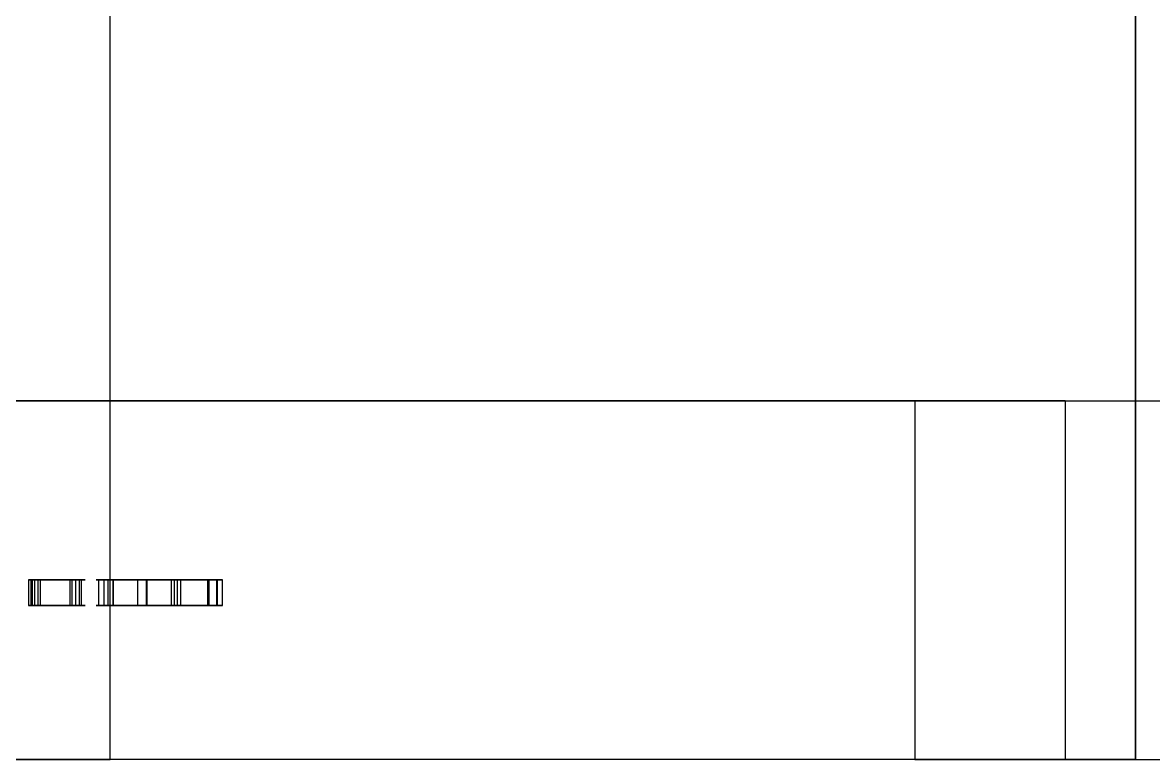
# Model space of a CAD drawing. Header units: millimetres. Extents: x 8.2 to 62.6, y 389.2 to 443.4.
# Drawn here: x 34.893 to 37.133, y 434.364 to 435.824 of the extents above; entities that cross this region are included whole.
import ezdxf

# ---------------------------------------------------------------- set-up
doc = ezdxf.new("R2010")
doc.units = ezdxf.units.MM
doc.layers.add('Feature', color=7, linetype='CONTINUOUS')

msp = doc.modelspace()

# ---------------------------------------------------------------- linework, layer by layer
at = {"layer": 'Feature'}
for p, q in [((35.0658, 434.364, -62.0183), (35.0658, 436.533, -62.0183)), ((35.0658, 434.364, -62.6533), (35.0658, 436.533, -62.0183)), ((35.0658, 434.364, -62.0183), (35.0658, 436.533, -62.0183)), ((35.0658, 434.364, -62.6533), (35.0658, 436.533, -62.0183)), ((37.0978, 436.533, -62.0183), (37.0978, 434.364, -62.0183)), ((37.0978, 434.364, -62.6533), (37.0978, 436.533, -62.0183)), ((37.0978, 436.533, -62.0183), (37.0978, 434.364, -62.0183)), ((37.0978, 434.364, -62.6533), (37.0978, 436.533, -62.0183)), ((31.9162, 435.075, -62.7295), (37.7074, 435.075, -62.7295)), ((31.9162, 435.075, -62.7295), (37.7074, 435.075, -62.7295)), ((36.9581, 435.075, -65.2949), (32.6655, 435.075, -65.2949)), ((36.9581, 435.075, -65.2949), (32.6655, 435.075, -65.2949)), ((36.9581, 435.075, -69.2319), (36.6603, 435.075, -68.2159)), ((36.6603, 435.075, -68.2159), (36.9581, 435.075, -68.0361)), ((36.6603, 435.075, -68.2159), (36.6603, 434.364, -68.2159)), ((36.9581, 435.075, -69.2319), (36.6603, 435.075, -68.2159)), ((36.6603, 435.075, -68.2159), (36.9581, 435.075, -68.0361)), ((36.6603, 435.075, -68.2159), (36.6603, 434.364, -68.2159)), ((36.9581, 435.075, -69.2319), (36.9581, 434.364, -69.2319)), ((36.9581, 435.075, -69.2319), (38.4186, 435.075, -69.2319)), ((36.9581, 435.075, -69.2319), (38.4186, 435.075, -69.2319)), ((36.9581, 435.075, -68.0361), (36.9581, 435.075, -65.2949)), ((36.9581, 435.075, -65.2949), (36.9581, 434.364, -65.2949)), ((36.9581, 435.075, -69.2319), (36.9581, 434.364, -69.2319)), ((36.9581, 435.075, -68.0361), (36.9581, 434.364, -68.0361)), ((36.9581, 435.075, -65.2949), (36.9581, 434.364, -65.2949)), ((36.9581, 435.075, -68.0361), (36.9581, 435.075, -65.2949)), ((36.9581, 435.075, -68.0361), (36.9581, 434.364, -68.0361)), ((34.9051, 434.669, -64.9213), (34.9051, 434.72, -64.9213)), ((34.9051, 434.72, -64.9213), (34.9235, 434.72, -64.9213)), ((34.9051, 434.669, -64.9213), (34.9051, 434.72, -64.9213)), ((34.9051, 434.72, -64.9213), (34.9235, 434.72, -64.9213)), ((34.9094, 434.669, -64.3399), (34.9094, 434.72, -64.3399)), ((34.9094, 434.72, -64.3399), (34.9978, 434.72, -64.3399)), ((34.9094, 434.669, -64.3399), (34.9094, 434.72, -64.3399)), ((34.9094, 434.72, -64.3399), (34.9978, 434.72, -64.3399)), ((34.9123, 434.669, -64.2534), (34.9123, 434.72, -64.2534)), ((34.9123, 434.669, -64.2718), (34.9123, 434.72, -64.2718)), ((34.9123, 434.72, -64.2718), (34.9123, 434.72, -64.2534)), ((34.9123, 434.669, -64.2534), (34.9123, 434.72, -64.2534)), ((34.9123, 434.669, -64.2718), (34.9123, 434.72, -64.2718)), ((34.9123, 434.72, -64.2718), (34.9123, 434.72, -64.2534)), ((34.9168, 434.72, -64.6055), (34.9168, 434.72, -64.5871)), ((34.9168, 434.669, -64.5871), (34.9168, 434.72, -64.5871)), ((34.9168, 434.669, -64.6055), (34.9168, 434.72, -64.6055)), ((34.9168, 434.669, -64.5871), (34.9168, 434.72, -64.5871)), ((34.9168, 434.669, -64.7722), (34.9168, 434.72, -64.7722)), ((34.9168, 434.72, -64.7722), (34.9168, 434.72, -64.7552)), ((34.9168, 434.669, -64.7552), (34.9168, 434.72, -64.7552)), ((34.9168, 434.669, -64.7722), (34.9168, 434.72, -64.7722)), ((34.9168, 434.669, -64.7552), (34.9168, 434.72, -64.7552)), ((34.9168, 434.669, -64.6055), (34.9168, 434.72, -64.6055)), ((34.9168, 434.72, -64.6055), (34.9168, 434.72, -64.5871)), ((34.9168, 434.72, -64.7722), (34.9168, 434.72, -64.7552)), ((34.9235, 434.669, -64.9213), (34.9235, 434.72, -64.9213)), ((34.9235, 434.669, -64.9213), (34.9235, 434.72, -64.9213)), ((34.9978, 434.72, -64.3575), (34.9278, 434.72, -64.3575)), ((34.9278, 434.669, -64.3575), (34.9278, 434.72, -64.3575)), ((34.9278, 434.72, -64.3575), (34.9278, 434.72, -64.3843)), ((34.9278, 434.669, -64.3843), (34.9278, 434.72, -64.3843)), ((34.9278, 434.669, -64.3575), (34.9278, 434.72, -64.3575)), ((34.9278, 434.669, -64.3843), (34.9278, 434.72, -64.3843)), ((34.9978, 434.72, -64.3575), (34.9278, 434.72, -64.3575)), ((34.9278, 434.72, -64.3575), (34.9278, 434.72, -64.3843)), ((34.9869, 434.669, -65.1058), (34.9869, 434.72, -65.1058)), ((34.9869, 434.669, -65.0888), (34.9869, 434.72, -65.0888)), ((34.9869, 434.72, -65.0888), (34.9869, 434.72, -64.9213)), ((34.9869, 434.669, -64.9213), (34.9869, 434.72, -64.9213)), ((34.9869, 434.669, -65.0888), (34.9869, 434.72, -65.0888)), ((34.9869, 434.72, -64.9213), (35.0051, 434.72, -64.9213)), ((34.9869, 434.669, -64.9213), (34.9869, 434.72, -64.9213)), ((35.0051, 434.72, -65.1743), (34.9869, 434.72, -65.1745)), ((34.9869, 434.669, -65.1745), (34.9869, 434.72, -65.1745)), ((34.9869, 434.72, -65.1745), (34.9869, 434.72, -65.1058)), ((34.9869, 434.669, -65.1058), (34.9869, 434.72, -65.1058)), ((34.9869, 434.669, -65.1745), (34.9869, 434.72, -65.1745)), ((34.9869, 434.72, -65.1745), (34.9869, 434.72, -65.1058)), ((35.0051, 434.72, -65.1743), (34.9869, 434.72, -65.1745)), ((34.9869, 434.72, -64.9213), (35.0051, 434.72, -64.9213)), ((34.9869, 434.72, -65.0888), (34.9869, 434.72, -64.9213)), ((34.991, 434.669, -64.6211), (34.991, 434.72, -64.6211)), ((34.991, 434.669, -64.6211), (34.991, 434.72, -64.6211)), ((34.9978, 434.669, -64.3399), (34.9978, 434.72, -64.3399)), ((34.9978, 434.669, -64.3399), (34.9978, 434.72, -64.3399)), ((34.9978, 434.669, -64.3575), (34.9978, 434.72, -64.3575)), ((34.9978, 434.669, -64.3575), (34.9978, 434.72, -64.3575)), ((35.0051, 434.669, -64.9213), (35.0051, 434.72, -64.9213)), ((35.0051, 434.72, -64.9213), (35.0051, 434.72, -65.1743)), ((35.0051, 434.669, -65.1743), (35.0051, 434.72, -65.1743)), ((35.0051, 434.669, -64.9213), (35.0051, 434.72, -64.9213)), ((35.0051, 434.669, -65.1743), (35.0051, 434.72, -65.1743)), ((35.0051, 434.72, -64.9213), (35.0051, 434.72, -65.1743)), ((35.0094, 434.669, -64.7383), (35.0094, 434.72, -64.7383)), ((35.0094, 434.669, -64.7383), (35.0094, 434.72, -64.7383)), ((35.0428, 434.72, -64.9743), (35.0428, 434.669, -64.9743)), ((35.0428, 434.72, -64.9743), (35.0428, 434.669, -64.9743)), ((35.0532, 434.72, -64.3065), (35.0532, 434.669, -64.3065)), ((35.0532, 434.72, -64.3065), (35.0532, 434.669, -64.3065)), ((35.0544, 434.72, -64.771), (35.0544, 434.72, -64.5871)), ((35.0544, 434.669, -64.5871), (35.0544, 434.72, -64.5871)), ((35.0544, 434.669, -64.771), (35.0544, 434.72, -64.771)), ((35.0544, 434.72, -64.5871), (35.0728, 434.72, -64.5871)), ((35.0544, 434.669, -64.5871), (35.0544, 434.72, -64.5871)), ((35.0728, 434.72, -64.771), (35.0544, 434.72, -64.771)), ((35.0544, 434.669, -64.771), (35.0544, 434.72, -64.771)), ((35.0544, 434.72, -64.771), (35.0544, 434.72, -64.5871)), ((35.0728, 434.72, -64.771), (35.0544, 434.72, -64.771)), ((35.0544, 434.72, -64.5871), (35.0728, 434.72, -64.5871)), ((35.0544, 434.72, -64.8403), (35.0544, 434.72, -64.8137)), ((35.0544, 434.669, -64.8137), (35.0544, 434.72, -64.8137)), ((35.0544, 434.669, -64.8403), (35.0544, 434.72, -64.8403)), ((35.0544, 434.72, -64.8137), (35.0728, 434.72, -64.8137)), ((35.0544, 434.669, -64.8137), (35.0544, 434.72, -64.8137)), ((35.0728, 434.72, -64.8403), (35.0544, 434.72, -64.8403)), ((35.0544, 434.669, -64.8403), (35.0544, 434.72, -64.8403)), ((35.0544, 434.72, -64.8403), (35.0544, 434.72, -64.8137)), ((35.0728, 434.72, -64.8403), (35.0544, 434.72, -64.8403)), ((35.0544, 434.72, -64.8137), (35.0728, 434.72, -64.8137)), ((35.0612, 434.72, -64.9782), (35.0612, 434.669, -64.9782)), ((35.0612, 434.72, -64.9782), (35.0612, 434.669, -64.9782)), ((35.0716, 434.72, -64.3104), (35.0716, 434.669, -64.3104)), ((35.0716, 434.72, -64.3104), (35.0716, 434.669, -64.3104)), ((35.0728, 434.669, -64.5871), (35.0728, 434.72, -64.5871)), ((35.0728, 434.72, -64.5871), (35.0728, 434.72, -64.771)), ((35.0728, 434.669, -64.771), (35.0728, 434.72, -64.771)), ((35.0728, 434.669, -64.5871), (35.0728, 434.72, -64.5871)), ((35.0728, 434.669, -64.771), (35.0728, 434.72, -64.771)), ((35.0728, 434.72, -64.5871), (35.0728, 434.72, -64.771)), ((35.0728, 434.669, -64.8137), (35.0728, 434.72, -64.8137)), ((35.0728, 434.72, -64.8137), (35.0728, 434.72, -64.8403)), ((35.0728, 434.669, -64.8403), (35.0728, 434.72, -64.8403)), ((35.0728, 434.669, -64.8137), (35.0728, 434.72, -64.8137)), ((35.0728, 434.669, -64.8403), (35.0728, 434.72, -64.8403)), ((35.0728, 434.72, -64.8137), (35.0728, 434.72, -64.8403)), ((35.1209, 434.72, -64.8403), (35.1209, 434.72, -64.5865)), ((35.1209, 434.669, -64.5865), (35.1209, 434.72, -64.5865)), ((35.1209, 434.669, -64.8403), (35.1209, 434.72, -64.8403)), ((35.1209, 434.72, -64.5865), (35.1391, 434.72, -64.5865)), ((35.1209, 434.669, -64.5865), (35.1209, 434.72, -64.5865)), ((35.1379, 434.72, -64.8399), (35.1209, 434.72, -64.8403)), ((35.1209, 434.669, -64.8403), (35.1209, 434.72, -64.8403)), ((35.1209, 434.72, -64.8403), (35.1209, 434.72, -64.5865)), ((35.1379, 434.72, -64.8399), (35.1209, 434.72, -64.8403)), ((35.1209, 434.72, -64.5865), (35.1391, 434.72, -64.5865)), ((35.1996, 434.72, -64.7113), (35.1379, 434.72, -64.8399)), ((35.1379, 434.669, -64.8399), (35.1379, 434.72, -64.8399)), ((35.1379, 434.669, -64.8399), (35.1379, 434.72, -64.8399)), ((35.1996, 434.72, -64.7113), (35.1379, 434.72, -64.8399)), ((35.1391, 434.669, -64.5865), (35.1391, 434.72, -64.5865)), ((35.1391, 434.72, -64.5865), (35.1391, 434.72, -64.7912)), ((35.1391, 434.669, -64.7912), (35.1391, 434.72, -64.7912)), ((35.1391, 434.669, -64.5865), (35.1391, 434.72, -64.5865)), ((35.1391, 434.72, -64.7912), (35.1937, 434.72, -64.682)), ((35.1391, 434.669, -64.7912), (35.1391, 434.72, -64.7912)), ((35.1391, 434.72, -64.7912), (35.1937, 434.72, -64.682)), ((35.1391, 434.72, -64.5865), (35.1391, 434.72, -64.7912)), ((35.1878, 434.72, -64.2712), (35.1878, 434.72, -64.2528)), ((35.1878, 434.669, -64.2528), (35.1878, 434.72, -64.2528)), ((35.1878, 434.669, -64.2712), (35.1878, 434.72, -64.2712)), ((35.1878, 434.72, -64.2528), (35.2774, 434.72, -64.2528)), ((35.1878, 434.669, -64.2528), (35.1878, 434.72, -64.2528)), ((35.2593, 434.72, -64.2712), (35.1878, 434.72, -64.2712)), ((35.1878, 434.669, -64.2712), (35.1878, 434.72, -64.2712)), ((35.1878, 434.72, -64.2712), (35.1878, 434.72, -64.2528)), ((35.2593, 434.72, -64.2712), (35.1878, 434.72, -64.2712)), ((35.1878, 434.72, -64.2528), (35.2774, 434.72, -64.2528)), ((35.1878, 434.72, -65.1739), (35.1878, 434.72, -64.9512)), ((35.1878, 434.669, -64.9512), (35.1878, 434.72, -64.9512)), ((35.1878, 434.669, -65.1739), (35.1878, 434.72, -65.1739)), ((35.1878, 434.669, -64.9512), (35.1878, 434.72, -64.9512)), ((35.2062, 434.72, -65.1739), (35.1878, 434.72, -65.1739)), ((35.1878, 434.669, -65.1739), (35.1878, 434.72, -65.1739)), ((35.1878, 434.72, -65.1739), (35.1878, 434.72, -64.9512)), ((35.2062, 434.72, -65.1739), (35.1878, 434.72, -65.1739)), ((35.1937, 434.669, -64.682), (35.1937, 434.72, -64.682)), ((35.1937, 434.72, -64.682), (35.206, 434.72, -64.682)), ((35.1937, 434.669, -64.682), (35.1937, 434.72, -64.682)), ((35.1937, 434.72, -64.682), (35.206, 434.72, -64.682)), ((35.2624, 434.72, -64.8399), (35.1996, 434.72, -64.7113)), ((35.1996, 434.669, -64.7113), (35.1996, 434.72, -64.7113)), ((35.1996, 434.669, -64.7113), (35.1996, 434.72, -64.7113)), ((35.2624, 434.72, -64.8399), (35.1996, 434.72, -64.7113)), ((35.206, 434.669, -64.682), (35.206, 434.72, -64.682)), ((35.206, 434.72, -64.682), (35.2604, 434.72, -64.791)), ((35.206, 434.669, -64.682), (35.206, 434.72, -64.682)), ((35.206, 434.72, -64.682), (35.2604, 434.72, -64.791)), ((35.2062, 434.669, -65.1739), (35.2062, 434.72, -65.1739)), ((35.2062, 434.669, -65.1739), (35.2062, 434.72, -65.1739)), ((35.2774, 434.72, -64.5068), (35.2593, 434.72, -64.5068)), ((35.2593, 434.669, -64.5068), (35.2593, 434.72, -64.5068)), ((35.2593, 434.72, -64.5068), (35.2593, 434.72, -64.2712)), ((35.2593, 434.669, -64.2712), (35.2593, 434.72, -64.2712)), ((35.2593, 434.669, -64.5068), (35.2593, 434.72, -64.5068)), ((35.2593, 434.669, -64.2712), (35.2593, 434.72, -64.2712)), ((35.2593, 434.72, -64.5068), (35.2593, 434.72, -64.2712)), ((35.2774, 434.72, -64.5068), (35.2593, 434.72, -64.5068)), ((35.2604, 434.669, -64.791), (35.2604, 434.72, -64.791)), ((35.2604, 434.72, -64.791), (35.2604, 434.72, -64.5865)), ((35.2604, 434.669, -64.5865), (35.2604, 434.72, -64.5865)), ((35.2604, 434.669, -64.791), (35.2604, 434.72, -64.791)), ((35.2604, 434.72, -64.5865), (35.2788, 434.72, -64.5865)), ((35.2604, 434.669, -64.5865), (35.2604, 434.72, -64.5865)), ((35.2604, 434.72, -64.5865), (35.2788, 434.72, -64.5865)), ((35.2604, 434.72, -64.791), (35.2604, 434.72, -64.5865)), ((35.2788, 434.72, -64.8403), (35.2624, 434.72, -64.8399)), ((35.2624, 434.669, -64.8399), (35.2624, 434.72, -64.8399)), ((35.2624, 434.669, -64.8399), (35.2624, 434.72, -64.8399)), ((35.2788, 434.72, -64.8403), (35.2624, 434.72, -64.8399)), ((35.2774, 434.669, -64.2528), (35.2774, 434.72, -64.2528)), ((35.2774, 434.72, -64.2528), (35.2774, 434.72, -64.5068)), ((35.2774, 434.669, -64.5068), (35.2774, 434.72, -64.5068)), ((35.2774, 434.669, -64.2528), (35.2774, 434.72, -64.2528)), ((35.2774, 434.669, -64.5068), (35.2774, 434.72, -64.5068)), ((35.2774, 434.72, -64.2528), (35.2774, 434.72, -64.5068)), ((35.2788, 434.669, -64.5865), (35.2788, 434.72, -64.5865)), ((35.2788, 434.72, -64.5865), (35.2788, 434.72, -64.8403)), ((35.2788, 434.669, -64.8403), (35.2788, 434.72, -64.8403)), ((35.2788, 434.669, -64.5865), (35.2788, 434.72, -64.5865)), ((35.2788, 434.669, -64.8403), (35.2788, 434.72, -64.8403)), ((35.2788, 434.72, -64.5865), (35.2788, 434.72, -64.8403)), ((35.2884, 434.669, -64.9213), (35.2884, 434.72, -64.9213)), ((35.2884, 434.72, -64.9213), (35.2884, 434.72, -64.9397)), ((35.2884, 434.669, -64.9397), (35.2884, 434.72, -64.9397)), ((35.2884, 434.669, -64.9213), (35.2884, 434.72, -64.9213)), ((35.2884, 434.669, -64.9397), (35.2884, 434.72, -64.9397)), ((35.2884, 434.72, -64.9213), (35.2884, 434.72, -64.9397)), ((34.9051, 434.669, -64.9213), (34.9235, 434.669, -64.9213)), ((34.9051, 434.669, -64.9213), (34.9235, 434.669, -64.9213)), ((34.9094, 434.669, -64.3399), (34.9978, 434.669, -64.3399)), ((34.9094, 434.669, -64.3399), (34.9978, 434.669, -64.3399)), ((34.9123, 434.669, -64.2718), (34.9123, 434.669, -64.2534)), ((34.9123, 434.669, -64.2718), (34.9123, 434.669, -64.2534)), ((34.9168, 434.669, -64.6055), (34.9168, 434.669, -64.5871)), ((34.9168, 434.669, -64.7722), (34.9168, 434.669, -64.7552)), ((34.9168, 434.669, -64.6055), (34.9168, 434.669, -64.5871)), ((34.9168, 434.669, -64.7722), (34.9168, 434.669, -64.7552)), ((34.9978, 434.669, -64.3575), (34.9278, 434.669, -64.3575)), ((34.9278, 434.669, -64.3575), (34.9278, 434.669, -64.3843)), ((34.9978, 434.669, -64.3575), (34.9278, 434.669, -64.3575)), ((34.9278, 434.669, -64.3575), (34.9278, 434.669, -64.3843)), ((34.9869, 434.669, -65.0888), (34.9869, 434.669, -64.9213)), ((34.9869, 434.669, -64.9213), (35.0051, 434.669, -64.9213)), ((35.0051, 434.669, -65.1743), (34.9869, 434.669, -65.1745)), ((34.9869, 434.669, -65.1745), (34.9869, 434.669, -65.1058)), ((34.9869, 434.669, -65.0888), (34.9869, 434.669, -64.9213)), ((34.9869, 434.669, -64.9213), (35.0051, 434.669, -64.9213)), ((35.0051, 434.669, -65.1743), (34.9869, 434.669, -65.1745)), ((34.9869, 434.669, -65.1745), (34.9869, 434.669, -65.1058)), ((35.0051, 434.669, -64.9213), (35.0051, 434.669, -65.1743)), ((35.0051, 434.669, -64.9213), (35.0051, 434.669, -65.1743)), ((35.0544, 434.669, -64.771), (35.0544, 434.669, -64.5871)), ((35.0544, 434.669, -64.5871), (35.0728, 434.669, -64.5871)), ((35.0728, 434.669, -64.771), (35.0544, 434.669, -64.771)), ((35.0544, 434.669, -64.771), (35.0544, 434.669, -64.5871)), ((35.0544, 434.669, -64.5871), (35.0728, 434.669, -64.5871)), ((35.0728, 434.669, -64.771), (35.0544, 434.669, -64.771)), ((35.0544, 434.669, -64.8403), (35.0544, 434.669, -64.8137)), ((35.0544, 434.669, -64.8137), (35.0728, 434.669, -64.8137)), ((35.0728, 434.669, -64.8403), (35.0544, 434.669, -64.8403)), ((35.0544, 434.669, -64.8403), (35.0544, 434.669, -64.8137)), ((35.0544, 434.669, -64.8137), (35.0728, 434.669, -64.8137)), ((35.0728, 434.669, -64.8403), (35.0544, 434.669, -64.8403)), ((35.0728, 434.669, -64.5871), (35.0728, 434.669, -64.771)), ((35.0728, 434.669, -64.5871), (35.0728, 434.669, -64.771)), ((35.0728, 434.669, -64.8137), (35.0728, 434.669, -64.8403)), ((35.0728, 434.669, -64.8137), (35.0728, 434.669, -64.8403)), ((35.1209, 434.669, -64.8403), (35.1209, 434.669, -64.5865)), ((35.1209, 434.669, -64.5865), (35.1391, 434.669, -64.5865)), ((35.1379, 434.669, -64.8399), (35.1209, 434.669, -64.8403)), ((35.1209, 434.669, -64.8403), (35.1209, 434.669, -64.5865)), ((35.1209, 434.669, -64.5865), (35.1391, 434.669, -64.5865)), ((35.1379, 434.669, -64.8399), (35.1209, 434.669, -64.8403)), ((35.1996, 434.669, -64.7113), (35.1379, 434.669, -64.8399)), ((35.1996, 434.669, -64.7113), (35.1379, 434.669, -64.8399)), ((35.1391, 434.669, -64.5865), (35.1391, 434.669, -64.7912)), ((35.1391, 434.669, -64.7912), (35.1937, 434.669, -64.682)), ((35.1391, 434.669, -64.5865), (35.1391, 434.669, -64.7912)), ((35.1391, 434.669, -64.7912), (35.1937, 434.669, -64.682)), ((35.1878, 434.669, -64.2712), (35.1878, 434.669, -64.2528)), ((35.1878, 434.669, -64.2528), (35.2774, 434.669, -64.2528)), ((35.2593, 434.669, -64.2712), (35.1878, 434.669, -64.2712)), ((35.1878, 434.669, -64.2712), (35.1878, 434.669, -64.2528)), ((35.1878, 434.669, -64.2528), (35.2774, 434.669, -64.2528)), ((35.2593, 434.669, -64.2712), (35.1878, 434.669, -64.2712)), ((35.1878, 434.669, -65.1739), (35.1878, 434.669, -64.9512)), ((35.2062, 434.669, -65.1739), (35.1878, 434.669, -65.1739)), ((35.1878, 434.669, -65.1739), (35.1878, 434.669, -64.9512)), ((35.2062, 434.669, -65.1739), (35.1878, 434.669, -65.1739)), ((35.1937, 434.669, -64.682), (35.206, 434.669, -64.682)), ((35.1937, 434.669, -64.682), (35.206, 434.669, -64.682)), ((35.2624, 434.669, -64.8399), (35.1996, 434.669, -64.7113)), ((35.2624, 434.669, -64.8399), (35.1996, 434.669, -64.7113)), ((35.206, 434.669, -64.682), (35.2604, 434.669, -64.791)), ((35.206, 434.669, -64.682), (35.2604, 434.669, -64.791)), ((35.2774, 434.669, -64.5068), (35.2593, 434.669, -64.5068)), ((35.2593, 434.669, -64.5068), (35.2593, 434.669, -64.2712)), ((35.2774, 434.669, -64.5068), (35.2593, 434.669, -64.5068)), ((35.2593, 434.669, -64.5068), (35.2593, 434.669, -64.2712)), ((35.2604, 434.669, -64.791), (35.2604, 434.669, -64.5865)), ((35.2604, 434.669, -64.5865), (35.2788, 434.669, -64.5865)), ((35.2604, 434.669, -64.791), (35.2604, 434.669, -64.5865)), ((35.2604, 434.669, -64.5865), (35.2788, 434.669, -64.5865)), ((35.2788, 434.669, -64.8403), (35.2624, 434.669, -64.8399)), ((35.2788, 434.669, -64.8403), (35.2624, 434.669, -64.8399)), ((35.2774, 434.669, -64.2528), (35.2774, 434.669, -64.5068)), ((35.2774, 434.669, -64.2528), (35.2774, 434.669, -64.5068)), ((35.2788, 434.669, -64.5865), (35.2788, 434.669, -64.8403)), ((35.2788, 434.669, -64.5865), (35.2788, 434.669, -64.8403)), ((35.2884, 434.669, -64.9213), (35.2884, 434.669, -64.9397)), ((35.2884, 434.669, -64.9213), (35.2884, 434.669, -64.9397)), ((36.9581, 434.364, -65.2949), (32.6655, 434.364, -65.2949)), ((36.9581, 434.364, -65.2949), (32.6655, 434.364, -65.2949)), ((34.5578, 434.364, -62.0183), (35.0658, 434.364, -62.0183)), ((34.5578, 434.364, -62.0183), (35.0658, 434.364, -62.0183)), ((37.0978, 434.364, -62.6533), (35.0658, 434.364, -62.6533)), ((35.0658, 434.364, -62.6533), (35.0658, 434.364, -62.0183)), ((35.0658, 434.364, -62.6533), (35.0658, 434.364, -62.0183)), ((37.0978, 434.364, -62.6533), (35.0658, 434.364, -62.6533)), ((36.6603, 434.364, -68.2159), (36.9581, 434.364, -68.0361)), ((36.9581, 434.364, -69.2319), (36.6603, 434.364, -68.2159)), ((36.9581, 434.364, -69.2319), (36.6603, 434.364, -68.2159)), ((36.6603, 434.364, -68.2159), (36.9581, 434.364, -68.0361)), ((36.9581, 434.364, -68.0361), (36.9581, 434.364, -65.2949)), ((36.9581, 434.364, -69.2319), (38.4186, 434.364, -69.2319)), ((36.9581, 434.364, -69.2319), (38.4186, 434.364, -69.2319)), ((36.9581, 434.364, -68.0361), (36.9581, 434.364, -65.2949)), ((37.0978, 434.364, -62.0183), (38.4186, 434.364, -62.0183)), ((37.0978, 434.364, -62.6533), (37.0978, 434.364, -62.0183)), ((37.0978, 434.364, -62.0183), (38.4186, 434.364, -62.0183)), ((37.0978, 434.364, -62.6533), (37.0978, 434.364, -62.0183))]:
    msp.add_line(p, q, dxfattribs=at)
for points, knots in [([(34.9869, 434.72, -65.1058), (34.9659, 434.72, -65.1058), (34.9375, 434.72, -65.1099), (34.9225, 434.72, -65.1006), (34.9095, 434.72, -65.0889), (34.9037, 434.72, -65.071), (34.9051, 434.72, -65.0468), (34.9043, 434.72, -65.004), (34.9043, 434.72, -64.9622), (34.9051, 434.72, -64.9213)], [0.752727, 0.752727, 0.752727, 0.752727, 0.814545, 0.814545, 0.814545, 0.876364, 0.876364, 0.876364, 1, 1, 1, 1]), ([(34.9869, 434.72, -65.1058), (34.9659, 434.72, -65.1058), (34.9375, 434.72, -65.1099), (34.9225, 434.72, -65.1006), (34.9095, 434.72, -65.0889), (34.9037, 434.72, -65.071), (34.9051, 434.72, -65.0468), (34.9043, 434.72, -65.004), (34.9043, 434.72, -64.9622), (34.9051, 434.72, -64.9213)], [0.752727, 0.752727, 0.752727, 0.752727, 0.814545, 0.814545, 0.814545, 0.876364, 0.876364, 0.876364, 1, 1, 1, 1]), ([(34.9123, 434.72, -64.2534), (34.9485, 434.72, -64.2534), (34.9981, 434.72, -64.2486), (35.0116, 434.72, -64.2753), (35.0165, 434.72, -64.2904), (35.0179, 434.72, -64.3084), (35.016, 434.72, -64.3293), (35.017, 434.72, -64.348), (35.017, 434.72, -64.3661), (35.016, 434.72, -64.3836), (35.0145, 434.72, -64.403), (35.0068, 434.72, -64.4185), (34.9929, 434.72, -64.4301), (34.9758, 434.72, -64.4401), (34.9584, 434.72, -64.4418), (34.9406, 434.72, -64.4351), (34.9101, 434.72, -64.4219), (34.9094, 434.72, -64.3761), (34.9094, 434.72, -64.3399)], [0.365197, 0.365197, 0.365197, 0.365197, 0.523898, 0.523898, 0.523898, 0.603248, 0.603248, 0.603248, 0.682599, 0.682599, 0.682599, 0.761949, 0.761949, 0.761949, 0.841299, 0.841299, 0.841299, 1, 1, 1, 1]), ([(34.9123, 434.72, -64.2534), (34.9485, 434.72, -64.2534), (34.9981, 434.72, -64.2486), (35.0116, 434.72, -64.2753), (35.0165, 434.72, -64.2904), (35.0179, 434.72, -64.3084), (35.016, 434.72, -64.3293), (35.017, 434.72, -64.348), (35.017, 434.72, -64.3661), (35.016, 434.72, -64.3836), (35.0145, 434.72, -64.403), (35.0068, 434.72, -64.4185), (34.9929, 434.72, -64.4301), (34.9758, 434.72, -64.4401), (34.9584, 434.72, -64.4418), (34.9406, 434.72, -64.4351), (34.9101, 434.72, -64.4219), (34.9094, 434.72, -64.3761), (34.9094, 434.72, -64.3399)], [0.365197, 0.365197, 0.365197, 0.365197, 0.523898, 0.523898, 0.523898, 0.603248, 0.603248, 0.603248, 0.682599, 0.682599, 0.682599, 0.761949, 0.761949, 0.761949, 0.841299, 0.841299, 0.841299, 1, 1, 1, 1]), ([(34.9978, 434.72, -64.3399), (34.9978, 434.72, -64.3161), (35, 434.72, -64.2856), (34.9846, 434.72, -64.2746), (34.9692, 434.72, -64.2635), (34.9361, 434.72, -64.2718), (34.9123, 434.72, -64.2718)], [0.129243, 0.129243, 0.129243, 0.129243, 0.233781, 0.233781, 0.233781, 0.338319, 0.338319, 0.338319, 0.338319]), ([(34.9978, 434.72, -64.3399), (34.9978, 434.72, -64.3161), (35, 434.72, -64.2856), (34.9846, 434.72, -64.2746), (34.9692, 434.72, -64.2635), (34.9361, 434.72, -64.2718), (34.9123, 434.72, -64.2718)], [0.129243, 0.129243, 0.129243, 0.129243, 0.233781, 0.233781, 0.233781, 0.338319, 0.338319, 0.338319, 0.338319]), ([(34.9168, 434.72, -64.5871), (34.9372, 434.72, -64.5847), (34.9564, 434.72, -64.5847), (34.9745, 434.72, -64.5871), (34.9915, 434.72, -64.593), (35.0031, 434.72, -64.605), (35.0094, 434.72, -64.623), (35.0214, 434.72, -64.6565), (35.0094, 434.72, -64.6999), (35.0094, 434.72, -64.7383)], [0, 0, 0, 0, 0.087092, 0.087092, 0.087092, 0.174184, 0.174184, 0.174184, 0.348368, 0.348368, 0.348368, 0.348368]), ([(34.9168, 434.72, -64.7552), (34.9352, 434.72, -64.7575), (34.9519, 434.72, -64.7575), (34.967, 434.72, -64.7552), (34.98, 434.72, -64.7493), (34.988, 434.72, -64.7381), (34.991, 434.72, -64.7215), (34.998, 434.72, -64.691), (34.991, 434.72, -64.6546), (34.991, 434.72, -64.6211)], [0.544247, 0.544247, 0.544247, 0.544247, 0.620047, 0.620047, 0.620047, 0.695847, 0.695847, 0.695847, 0.847446, 0.847446, 0.847446, 0.847446]), ([(34.9168, 434.72, -64.7552), (34.9352, 434.72, -64.7575), (34.9519, 434.72, -64.7575), (34.967, 434.72, -64.7552), (34.98, 434.72, -64.7493), (34.988, 434.72, -64.7381), (34.991, 434.72, -64.7215), (34.998, 434.72, -64.691), (34.991, 434.72, -64.6546), (34.991, 434.72, -64.6211)], [0.544247, 0.544247, 0.544247, 0.544247, 0.620047, 0.620047, 0.620047, 0.695847, 0.695847, 0.695847, 0.847446, 0.847446, 0.847446, 0.847446]), ([(34.9168, 434.72, -64.5871), (34.9372, 434.72, -64.5847), (34.9564, 434.72, -64.5847), (34.9745, 434.72, -64.5871), (34.9915, 434.72, -64.593), (35.0031, 434.72, -64.605), (35.0094, 434.72, -64.623), (35.0214, 434.72, -64.6565), (35.0094, 434.72, -64.6999), (35.0094, 434.72, -64.7383)], [0, 0, 0, 0, 0.087092, 0.087092, 0.087092, 0.174184, 0.174184, 0.174184, 0.348368, 0.348368, 0.348368, 0.348368]), ([(34.9235, 434.72, -64.9213), (34.9242, 434.72, -64.956), (34.9242, 434.72, -64.9926), (34.9235, 434.72, -65.0312), (34.9203, 434.72, -65.054), (34.9234, 434.72, -65.0712), (34.9325, 434.72, -65.083), (34.944, 434.72, -65.0924), (34.9685, 434.72, -65.0888), (34.9869, 434.72, -65.0888)], [0.0181259, 0.0181259, 0.0181259, 0.0181259, 0.126457, 0.126457, 0.126457, 0.180622, 0.180622, 0.180622, 0.234788, 0.234788, 0.234788, 0.234788]), ([(34.9235, 434.72, -64.9213), (34.9242, 434.72, -64.956), (34.9242, 434.72, -64.9926), (34.9235, 434.72, -65.0312), (34.9203, 434.72, -65.054), (34.9234, 434.72, -65.0712), (34.9325, 434.72, -65.083), (34.944, 434.72, -65.0924), (34.9685, 434.72, -65.0888), (34.9869, 434.72, -65.0888)], [0.0181259, 0.0181259, 0.0181259, 0.0181259, 0.126457, 0.126457, 0.126457, 0.180622, 0.180622, 0.180622, 0.234788, 0.234788, 0.234788, 0.234788]), ([(34.9278, 434.72, -64.3843), (34.9278, 434.72, -64.4104), (34.958, 434.72, -64.4259), (34.9755, 434.72, -64.4186), (34.993, 434.72, -64.4112), (34.9978, 434.72, -64.381), (34.9978, 434.72, -64.3575)], [0, 0, 0, 0, 0.296427, 0.296427, 0.296427, 0.592854, 0.592854, 0.592854, 0.592854]), ([(34.9278, 434.72, -64.3843), (34.9278, 434.72, -64.4104), (34.958, 434.72, -64.4259), (34.9755, 434.72, -64.4186), (34.993, 434.72, -64.4112), (34.9978, 434.72, -64.381), (34.9978, 434.72, -64.3575)], [0, 0, 0, 0, 0.296427, 0.296427, 0.296427, 0.592854, 0.592854, 0.592854, 0.592854]), ([(35.0428, 434.72, -64.9743), (35.0466, 434.72, -64.9524), (35.0564, 434.72, -64.9361), (35.0721, 434.72, -64.9255), (35.0917, 434.72, -64.917), (35.1105, 434.72, -64.9192), (35.1287, 434.72, -64.9318), (35.158, 434.72, -64.9613), (35.1544, 434.72, -65.0091), (35.1495, 434.72, -65.0484), (35.1483, 434.72, -65.0644), (35.1437, 434.72, -65.078), (35.1357, 434.72, -65.0894), (35.119, 434.72, -65.1088), (35.0806, 434.72, -65.1113), (35.0613, 434.72, -65.0941), (35.0516, 434.72, -65.0838), (35.0454, 434.72, -65.0708), (35.0429, 434.72, -65.0549), (35.0369, 434.72, -65.0279), (35.0369, 434.72, -65.0011), (35.0428, 434.72, -64.9743)], [0, 0, 0, 0, 0.121607, 0.121607, 0.121607, 0.243214, 0.243214, 0.243214, 0.490799, 0.490799, 0.490799, 0.580622, 0.580622, 0.580622, 0.747685, 0.747685, 0.747685, 0.837614, 0.837614, 0.837614, 1, 1, 1, 1]), ([(35.0428, 434.72, -64.9743), (35.0466, 434.72, -64.9524), (35.0564, 434.72, -64.9361), (35.0721, 434.72, -64.9255), (35.0917, 434.72, -64.917), (35.1105, 434.72, -64.9192), (35.1287, 434.72, -64.9318), (35.158, 434.72, -64.9613), (35.1544, 434.72, -65.0091), (35.1495, 434.72, -65.0484), (35.1483, 434.72, -65.0644), (35.1437, 434.72, -65.078), (35.1357, 434.72, -65.0894), (35.119, 434.72, -65.1088), (35.0806, 434.72, -65.1113), (35.0613, 434.72, -65.0941), (35.0516, 434.72, -65.0838), (35.0454, 434.72, -65.0708), (35.0429, 434.72, -65.0549), (35.0369, 434.72, -65.0279), (35.0369, 434.72, -65.0011), (35.0428, 434.72, -64.9743)], [0, 0, 0, 0, 0.121607, 0.121607, 0.121607, 0.243214, 0.243214, 0.243214, 0.490799, 0.490799, 0.490799, 0.580622, 0.580622, 0.580622, 0.747685, 0.747685, 0.747685, 0.837614, 0.837614, 0.837614, 1, 1, 1, 1]), ([(35.0532, 434.72, -64.3065), (35.0572, 434.72, -64.2844), (35.067, 434.72, -64.2681), (35.0825, 434.72, -64.2576), (35.102, 434.72, -64.2492), (35.1208, 434.72, -64.2513), (35.139, 434.72, -64.264), (35.1684, 434.72, -64.2933), (35.1646, 434.72, -64.3415), (35.1598, 434.72, -64.3805), (35.1588, 434.72, -64.3963), (35.1542, 434.72, -64.4099), (35.146, 434.72, -64.4215), (35.1302, 434.72, -64.4372), (35.1116, 434.72, -64.4423), (35.09, 434.72, -64.4368), (35.0719, 434.72, -64.4285), (35.0597, 434.72, -64.4133), (35.0536, 434.72, -64.3913), (35.0456, 434.72, -64.3635), (35.0454, 434.72, -64.3352), (35.0532, 434.72, -64.3065)], [0, 0, 0, 0, 0.121596, 0.121596, 0.121596, 0.243192, 0.243192, 0.243192, 0.490777, 0.490777, 0.490777, 0.580601, 0.580601, 0.580601, 0.704936, 0.704936, 0.704936, 0.829272, 0.829272, 0.829272, 1, 1, 1, 1]), ([(35.0532, 434.72, -64.3065), (35.0572, 434.72, -64.2844), (35.067, 434.72, -64.2681), (35.0825, 434.72, -64.2576), (35.102, 434.72, -64.2492), (35.1208, 434.72, -64.2513), (35.139, 434.72, -64.264), (35.1684, 434.72, -64.2933), (35.1646, 434.72, -64.3415), (35.1598, 434.72, -64.3805), (35.1588, 434.72, -64.3963), (35.1542, 434.72, -64.4099), (35.146, 434.72, -64.4215), (35.1302, 434.72, -64.4372), (35.1116, 434.72, -64.4423), (35.09, 434.72, -64.4368), (35.0719, 434.72, -64.4285), (35.0597, 434.72, -64.4133), (35.0536, 434.72, -64.3913), (35.0456, 434.72, -64.3635), (35.0454, 434.72, -64.3352), (35.0532, 434.72, -64.3065)], [0, 0, 0, 0, 0.121596, 0.121596, 0.121596, 0.243192, 0.243192, 0.243192, 0.490777, 0.490777, 0.490777, 0.580601, 0.580601, 0.580601, 0.704936, 0.704936, 0.704936, 0.829272, 0.829272, 0.829272, 1, 1, 1, 1]), ([(35.0612, 434.72, -64.9782), (35.0589, 434.72, -65.0005), (35.0589, 434.72, -65.0228), (35.0612, 434.72, -65.0452), (35.0613, 434.72, -65.0565), (35.0638, 434.72, -65.0664), (35.0687, 434.72, -65.0748), (35.0786, 434.72, -65.0884), (35.1029, 434.72, -65.0916), (35.1162, 434.72, -65.0817), (35.1243, 434.72, -65.0742), (35.1294, 434.72, -65.064), (35.1312, 434.72, -65.0512), (35.1352, 434.72, -65.0282), (35.1352, 434.72, -65.0051), (35.1313, 434.72, -64.9819), (35.1305, 434.72, -64.9688), (35.1266, 434.72, -64.958), (35.1197, 434.72, -64.9494), (35.108, 434.72, -64.9375), (35.0831, 434.72, -64.9367), (35.0716, 434.72, -64.9488), (35.0654, 434.72, -64.9566), (35.0619, 434.72, -64.9665), (35.0612, 434.72, -64.9782)], [0, 0, 0, 0, 0.176875, 0.176875, 0.176875, 0.259005, 0.259005, 0.259005, 0.401888, 0.401888, 0.401888, 0.495206, 0.495206, 0.495206, 0.677813, 0.677813, 0.677813, 0.772057, 0.772057, 0.772057, 0.915731, 0.915731, 0.915731, 1, 1, 1, 1]), ([(35.0612, 434.72, -64.9782), (35.0589, 434.72, -65.0005), (35.0589, 434.72, -65.0228), (35.0612, 434.72, -65.0452), (35.0613, 434.72, -65.0565), (35.0638, 434.72, -65.0664), (35.0687, 434.72, -65.0748), (35.0786, 434.72, -65.0884), (35.1029, 434.72, -65.0916), (35.1162, 434.72, -65.0817), (35.1243, 434.72, -65.0742), (35.1294, 434.72, -65.064), (35.1312, 434.72, -65.0512), (35.1352, 434.72, -65.0282), (35.1352, 434.72, -65.0051), (35.1313, 434.72, -64.9819), (35.1305, 434.72, -64.9688), (35.1266, 434.72, -64.958), (35.1197, 434.72, -64.9494), (35.108, 434.72, -64.9375), (35.0831, 434.72, -64.9367), (35.0716, 434.72, -64.9488), (35.0654, 434.72, -64.9566), (35.0619, 434.72, -64.9665), (35.0612, 434.72, -64.9782)], [0, 0, 0, 0, 0.176875, 0.176875, 0.176875, 0.259005, 0.259005, 0.259005, 0.401888, 0.401888, 0.401888, 0.495206, 0.495206, 0.495206, 0.677813, 0.677813, 0.677813, 0.772057, 0.772057, 0.772057, 0.915731, 0.915731, 0.915731, 1, 1, 1, 1]), ([(35.0716, 434.72, -64.3104), (35.0693, 434.72, -64.3327), (35.0693, 434.72, -64.355), (35.0716, 434.72, -64.3773), (35.0716, 434.72, -64.3886), (35.0741, 434.72, -64.3985), (35.0791, 434.72, -64.4069), (35.089, 434.72, -64.4205), (35.1133, 434.72, -64.4238), (35.1266, 434.72, -64.4138), (35.1347, 434.72, -64.4063), (35.1397, 434.72, -64.3962), (35.1416, 434.72, -64.3833), (35.1456, 434.72, -64.3604), (35.1456, 434.72, -64.3373), (35.1416, 434.72, -64.314), (35.1408, 434.72, -64.301), (35.137, 434.72, -64.2901), (35.1301, 434.72, -64.2815), (35.1183, 434.72, -64.2696), (35.0935, 434.72, -64.2689), (35.0819, 434.72, -64.2809), (35.0758, 434.72, -64.2888), (35.0723, 434.72, -64.2986), (35.0716, 434.72, -64.3104)], [0, 0, 0, 0, 0.176874, 0.176874, 0.176874, 0.259004, 0.259004, 0.259004, 0.401886, 0.401886, 0.401886, 0.495204, 0.495204, 0.495204, 0.67781, 0.67781, 0.67781, 0.772053, 0.772053, 0.772053, 0.915712, 0.915712, 0.915712, 1, 1, 1, 1]), ([(35.0716, 434.72, -64.3104), (35.0693, 434.72, -64.3327), (35.0693, 434.72, -64.355), (35.0716, 434.72, -64.3773), (35.0716, 434.72, -64.3886), (35.0741, 434.72, -64.3985), (35.0791, 434.72, -64.4069), (35.089, 434.72, -64.4205), (35.1133, 434.72, -64.4238), (35.1266, 434.72, -64.4138), (35.1347, 434.72, -64.4063), (35.1397, 434.72, -64.3962), (35.1416, 434.72, -64.3833), (35.1456, 434.72, -64.3604), (35.1456, 434.72, -64.3373), (35.1416, 434.72, -64.314), (35.1408, 434.72, -64.301), (35.137, 434.72, -64.2901), (35.1301, 434.72, -64.2815), (35.1183, 434.72, -64.2696), (35.0935, 434.72, -64.2689), (35.0819, 434.72, -64.2809), (35.0758, 434.72, -64.2888), (35.0723, 434.72, -64.2986), (35.0716, 434.72, -64.3104)], [0, 0, 0, 0, 0.176874, 0.176874, 0.176874, 0.259004, 0.259004, 0.259004, 0.401886, 0.401886, 0.401886, 0.495204, 0.495204, 0.495204, 0.67781, 0.67781, 0.67781, 0.772053, 0.772053, 0.772053, 0.915712, 0.915712, 0.915712, 1, 1, 1, 1]), ([(35.2884, 434.72, -64.9397), (35.2627, 434.72, -64.9397), (35.2261, 434.72, -64.9321), (35.2112, 434.72, -64.9447), (35.1963, 434.72, -64.9573), (35.2029, 434.72, -64.9901), (35.2062, 434.72, -65.0194), (35.2129, 434.72, -65.078), (35.2062, 434.72, -65.1224), (35.2062, 434.72, -65.1739)], [0.198565, 0.198565, 0.198565, 0.198565, 0.311103, 0.311103, 0.311103, 0.423641, 0.423641, 0.423641, 0.648716, 0.648716, 0.648716, 0.648716]), ([(35.2884, 434.72, -64.9397), (35.2627, 434.72, -64.9397), (35.2261, 434.72, -64.9321), (35.2112, 434.72, -64.9447), (35.1963, 434.72, -64.9573), (35.2029, 434.72, -64.9901), (35.2062, 434.72, -65.0194), (35.2129, 434.72, -65.078), (35.2062, 434.72, -65.1224), (35.2062, 434.72, -65.1739)], [0.198565, 0.198565, 0.198565, 0.198565, 0.311103, 0.311103, 0.311103, 0.423641, 0.423641, 0.423641, 0.648716, 0.648716, 0.648716, 0.648716]), ([(34.9869, 434.669, -65.1058), (34.9659, 434.669, -65.1058), (34.9375, 434.669, -65.1099), (34.9225, 434.669, -65.1006), (34.9095, 434.669, -65.0889), (34.9037, 434.669, -65.071), (34.9051, 434.669, -65.0468), (34.9043, 434.669, -65.004), (34.9043, 434.669, -64.9622), (34.9051, 434.669, -64.9213)], [0.752727, 0.752727, 0.752727, 0.752727, 0.814545, 0.814545, 0.814545, 0.876364, 0.876364, 0.876364, 1, 1, 1, 1]), ([(34.9869, 434.669, -65.1058), (34.9659, 434.669, -65.1058), (34.9375, 434.669, -65.1099), (34.9225, 434.669, -65.1006), (34.9095, 434.669, -65.0889), (34.9037, 434.669, -65.071), (34.9051, 434.669, -65.0468), (34.9043, 434.669, -65.004), (34.9043, 434.669, -64.9622), (34.9051, 434.669, -64.9213)], [0.752727, 0.752727, 0.752727, 0.752727, 0.814545, 0.814545, 0.814545, 0.876364, 0.876364, 0.876364, 1, 1, 1, 1]), ([(34.9123, 434.669, -64.2534), (34.9485, 434.669, -64.2534), (34.9981, 434.669, -64.2486), (35.0116, 434.669, -64.2753), (35.0165, 434.669, -64.2904), (35.0179, 434.669, -64.3084), (35.016, 434.669, -64.3293), (35.017, 434.669, -64.348), (35.017, 434.669, -64.3661), (35.016, 434.669, -64.3836), (35.0145, 434.669, -64.403), (35.0068, 434.669, -64.4185), (34.9929, 434.669, -64.4301), (34.9758, 434.669, -64.4401), (34.9584, 434.669, -64.4418), (34.9406, 434.669, -64.4351), (34.9101, 434.669, -64.4219), (34.9094, 434.669, -64.3761), (34.9094, 434.669, -64.3399)], [0.365197, 0.365197, 0.365197, 0.365197, 0.523898, 0.523898, 0.523898, 0.603248, 0.603248, 0.603248, 0.682599, 0.682599, 0.682599, 0.761949, 0.761949, 0.761949, 0.841299, 0.841299, 0.841299, 1, 1, 1, 1]), ([(34.9123, 434.669, -64.2534), (34.9485, 434.669, -64.2534), (34.9981, 434.669, -64.2486), (35.0116, 434.669, -64.2753), (35.0165, 434.669, -64.2904), (35.0179, 434.669, -64.3084), (35.016, 434.669, -64.3293), (35.017, 434.669, -64.348), (35.017, 434.669, -64.3661), (35.016, 434.669, -64.3836), (35.0145, 434.669, -64.403), (35.0068, 434.669, -64.4185), (34.9929, 434.669, -64.4301), (34.9758, 434.669, -64.4401), (34.9584, 434.669, -64.4418), (34.9406, 434.669, -64.4351), (34.9101, 434.669, -64.4219), (34.9094, 434.669, -64.3761), (34.9094, 434.669, -64.3399)], [0.365197, 0.365197, 0.365197, 0.365197, 0.523898, 0.523898, 0.523898, 0.603248, 0.603248, 0.603248, 0.682599, 0.682599, 0.682599, 0.761949, 0.761949, 0.761949, 0.841299, 0.841299, 0.841299, 1, 1, 1, 1]), ([(34.9978, 434.669, -64.3399), (34.9978, 434.669, -64.3161), (35, 434.669, -64.2856), (34.9846, 434.669, -64.2746), (34.9692, 434.669, -64.2635), (34.9361, 434.669, -64.2718), (34.9123, 434.669, -64.2718)], [0.129243, 0.129243, 0.129243, 0.129243, 0.233781, 0.233781, 0.233781, 0.338319, 0.338319, 0.338319, 0.338319]), ([(34.9978, 434.669, -64.3399), (34.9978, 434.669, -64.3161), (35, 434.669, -64.2856), (34.9846, 434.669, -64.2746), (34.9692, 434.669, -64.2635), (34.9361, 434.669, -64.2718), (34.9123, 434.669, -64.2718)], [0.129243, 0.129243, 0.129243, 0.129243, 0.233781, 0.233781, 0.233781, 0.338319, 0.338319, 0.338319, 0.338319]), ([(34.9168, 434.669, -64.5871), (34.9372, 434.669, -64.5847), (34.9564, 434.669, -64.5847), (34.9745, 434.669, -64.5871), (34.9915, 434.669, -64.593), (35.0031, 434.669, -64.605), (35.0094, 434.669, -64.623), (35.0214, 434.669, -64.6565), (35.0094, 434.669, -64.6999), (35.0094, 434.669, -64.7383)], [0, 0, 0, 0, 0.087092, 0.087092, 0.087092, 0.174184, 0.174184, 0.174184, 0.348368, 0.348368, 0.348368, 0.348368]), ([(34.9168, 434.669, -64.7552), (34.9352, 434.669, -64.7575), (34.9519, 434.669, -64.7575), (34.967, 434.669, -64.7552), (34.98, 434.669, -64.7493), (34.988, 434.669, -64.7381), (34.991, 434.669, -64.7215), (34.998, 434.669, -64.691), (34.991, 434.669, -64.6546), (34.991, 434.669, -64.6211)], [0.544247, 0.544247, 0.544247, 0.544247, 0.620047, 0.620047, 0.620047, 0.695847, 0.695847, 0.695847, 0.847446, 0.847446, 0.847446, 0.847446]), ([(34.9168, 434.669, -64.5871), (34.9372, 434.669, -64.5847), (34.9564, 434.669, -64.5847), (34.9745, 434.669, -64.5871), (34.9915, 434.669, -64.593), (35.0031, 434.669, -64.605), (35.0094, 434.669, -64.623), (35.0214, 434.669, -64.6565), (35.0094, 434.669, -64.6999), (35.0094, 434.669, -64.7383)], [0, 0, 0, 0, 0.087092, 0.087092, 0.087092, 0.174184, 0.174184, 0.174184, 0.348368, 0.348368, 0.348368, 0.348368]), ([(34.9168, 434.669, -64.7552), (34.9352, 434.669, -64.7575), (34.9519, 434.669, -64.7575), (34.967, 434.669, -64.7552), (34.98, 434.669, -64.7493), (34.988, 434.669, -64.7381), (34.991, 434.669, -64.7215), (34.998, 434.669, -64.691), (34.991, 434.669, -64.6546), (34.991, 434.669, -64.6211)], [0.544247, 0.544247, 0.544247, 0.544247, 0.620047, 0.620047, 0.620047, 0.695847, 0.695847, 0.695847, 0.847446, 0.847446, 0.847446, 0.847446]), ([(34.9235, 434.669, -64.9213), (34.9242, 434.669, -64.956), (34.9242, 434.669, -64.9926), (34.9235, 434.669, -65.0312), (34.9203, 434.669, -65.054), (34.9234, 434.669, -65.0712), (34.9325, 434.669, -65.083), (34.944, 434.669, -65.0924), (34.9685, 434.669, -65.0888), (34.9869, 434.669, -65.0888)], [0.0181259, 0.0181259, 0.0181259, 0.0181259, 0.126457, 0.126457, 0.126457, 0.180622, 0.180622, 0.180622, 0.234788, 0.234788, 0.234788, 0.234788]), ([(34.9235, 434.669, -64.9213), (34.9242, 434.669, -64.956), (34.9242, 434.669, -64.9926), (34.9235, 434.669, -65.0312), (34.9203, 434.669, -65.054), (34.9234, 434.669, -65.0712), (34.9325, 434.669, -65.083), (34.944, 434.669, -65.0924), (34.9685, 434.669, -65.0888), (34.9869, 434.669, -65.0888)], [0.0181259, 0.0181259, 0.0181259, 0.0181259, 0.126457, 0.126457, 0.126457, 0.180622, 0.180622, 0.180622, 0.234788, 0.234788, 0.234788, 0.234788]), ([(34.9278, 434.669, -64.3843), (34.9278, 434.669, -64.4104), (34.958, 434.669, -64.4259), (34.9755, 434.669, -64.4186), (34.993, 434.669, -64.4112), (34.9978, 434.669, -64.381), (34.9978, 434.669, -64.3575)], [0, 0, 0, 0, 0.296427, 0.296427, 0.296427, 0.592854, 0.592854, 0.592854, 0.592854]), ([(34.9278, 434.669, -64.3843), (34.9278, 434.669, -64.4104), (34.958, 434.669, -64.4259), (34.9755, 434.669, -64.4186), (34.993, 434.669, -64.4112), (34.9978, 434.669, -64.381), (34.9978, 434.669, -64.3575)], [0, 0, 0, 0, 0.296427, 0.296427, 0.296427, 0.592854, 0.592854, 0.592854, 0.592854]), ([(35.0428, 434.669, -64.9743), (35.0466, 434.669, -64.9524), (35.0564, 434.669, -64.9361), (35.0721, 434.669, -64.9255), (35.0917, 434.669, -64.917), (35.1105, 434.669, -64.9192), (35.1287, 434.669, -64.9318), (35.158, 434.669, -64.9613), (35.1544, 434.669, -65.0091), (35.1495, 434.669, -65.0484), (35.1483, 434.669, -65.0644), (35.1437, 434.669, -65.078), (35.1357, 434.669, -65.0894), (35.119, 434.669, -65.1088), (35.0806, 434.669, -65.1113), (35.0613, 434.669, -65.0941), (35.0516, 434.669, -65.0838), (35.0454, 434.669, -65.0708), (35.0429, 434.669, -65.0549), (35.0369, 434.669, -65.0279), (35.0369, 434.669, -65.0011), (35.0428, 434.669, -64.9743)], [0, 0, 0, 0, 0.121607, 0.121607, 0.121607, 0.243214, 0.243214, 0.243214, 0.490799, 0.490799, 0.490799, 0.580622, 0.580622, 0.580622, 0.747685, 0.747685, 0.747685, 0.837614, 0.837614, 0.837614, 1, 1, 1, 1]), ([(35.0428, 434.669, -64.9743), (35.0466, 434.669, -64.9524), (35.0564, 434.669, -64.9361), (35.0721, 434.669, -64.9255), (35.0917, 434.669, -64.917), (35.1105, 434.669, -64.9192), (35.1287, 434.669, -64.9318), (35.158, 434.669, -64.9613), (35.1544, 434.669, -65.0091), (35.1495, 434.669, -65.0484), (35.1483, 434.669, -65.0644), (35.1437, 434.669, -65.078), (35.1357, 434.669, -65.0894), (35.119, 434.669, -65.1088), (35.0806, 434.669, -65.1113), (35.0613, 434.669, -65.0941), (35.0516, 434.669, -65.0838), (35.0454, 434.669, -65.0708), (35.0429, 434.669, -65.0549), (35.0369, 434.669, -65.0279), (35.0369, 434.669, -65.0011), (35.0428, 434.669, -64.9743)], [0, 0, 0, 0, 0.121607, 0.121607, 0.121607, 0.243214, 0.243214, 0.243214, 0.490799, 0.490799, 0.490799, 0.580622, 0.580622, 0.580622, 0.747685, 0.747685, 0.747685, 0.837614, 0.837614, 0.837614, 1, 1, 1, 1]), ([(35.0532, 434.669, -64.3065), (35.0572, 434.669, -64.2844), (35.067, 434.669, -64.2681), (35.0825, 434.669, -64.2576), (35.102, 434.669, -64.2492), (35.1208, 434.669, -64.2513), (35.139, 434.669, -64.264), (35.1684, 434.669, -64.2933), (35.1646, 434.669, -64.3415), (35.1598, 434.669, -64.3805), (35.1588, 434.669, -64.3963), (35.1542, 434.669, -64.4099), (35.146, 434.669, -64.4215), (35.1302, 434.669, -64.4372), (35.1116, 434.669, -64.4423), (35.09, 434.669, -64.4368), (35.0719, 434.669, -64.4285), (35.0597, 434.669, -64.4133), (35.0536, 434.669, -64.3913), (35.0456, 434.669, -64.3635), (35.0454, 434.669, -64.3352), (35.0532, 434.669, -64.3065)], [0, 0, 0, 0, 0.121596, 0.121596, 0.121596, 0.243192, 0.243192, 0.243192, 0.490777, 0.490777, 0.490777, 0.580601, 0.580601, 0.580601, 0.704936, 0.704936, 0.704936, 0.829272, 0.829272, 0.829272, 1, 1, 1, 1]), ([(35.0532, 434.669, -64.3065), (35.0572, 434.669, -64.2844), (35.067, 434.669, -64.2681), (35.0825, 434.669, -64.2576), (35.102, 434.669, -64.2492), (35.1208, 434.669, -64.2513), (35.139, 434.669, -64.264), (35.1684, 434.669, -64.2933), (35.1646, 434.669, -64.3415), (35.1598, 434.669, -64.3805), (35.1588, 434.669, -64.3963), (35.1542, 434.669, -64.4099), (35.146, 434.669, -64.4215), (35.1302, 434.669, -64.4372), (35.1116, 434.669, -64.4423), (35.09, 434.669, -64.4368), (35.0719, 434.669, -64.4285), (35.0597, 434.669, -64.4133), (35.0536, 434.669, -64.3913), (35.0456, 434.669, -64.3635), (35.0454, 434.669, -64.3352), (35.0532, 434.669, -64.3065)], [0, 0, 0, 0, 0.121596, 0.121596, 0.121596, 0.243192, 0.243192, 0.243192, 0.490777, 0.490777, 0.490777, 0.580601, 0.580601, 0.580601, 0.704936, 0.704936, 0.704936, 0.829272, 0.829272, 0.829272, 1, 1, 1, 1]), ([(35.0612, 434.669, -64.9782), (35.0589, 434.669, -65.0005), (35.0589, 434.669, -65.0228), (35.0612, 434.669, -65.0452), (35.0613, 434.669, -65.0565), (35.0638, 434.669, -65.0664), (35.0687, 434.669, -65.0748), (35.0786, 434.669, -65.0884), (35.1029, 434.669, -65.0916), (35.1162, 434.669, -65.0817), (35.1243, 434.669, -65.0742), (35.1294, 434.669, -65.064), (35.1312, 434.669, -65.0512), (35.1352, 434.669, -65.0282), (35.1352, 434.669, -65.0051), (35.1313, 434.669, -64.9819), (35.1305, 434.669, -64.9688), (35.1266, 434.669, -64.958), (35.1197, 434.669, -64.9494), (35.108, 434.669, -64.9375), (35.0831, 434.669, -64.9367), (35.0716, 434.669, -64.9488), (35.0654, 434.669, -64.9566), (35.0619, 434.669, -64.9665), (35.0612, 434.669, -64.9782)], [0, 0, 0, 0, 0.176875, 0.176875, 0.176875, 0.259005, 0.259005, 0.259005, 0.401888, 0.401888, 0.401888, 0.495206, 0.495206, 0.495206, 0.677813, 0.677813, 0.677813, 0.772057, 0.772057, 0.772057, 0.915731, 0.915731, 0.915731, 1, 1, 1, 1]), ([(35.0612, 434.669, -64.9782), (35.0589, 434.669, -65.0005), (35.0589, 434.669, -65.0228), (35.0612, 434.669, -65.0452), (35.0613, 434.669, -65.0565), (35.0638, 434.669, -65.0664), (35.0687, 434.669, -65.0748), (35.0786, 434.669, -65.0884), (35.1029, 434.669, -65.0916), (35.1162, 434.669, -65.0817), (35.1243, 434.669, -65.0742), (35.1294, 434.669, -65.064), (35.1312, 434.669, -65.0512), (35.1352, 434.669, -65.0282), (35.1352, 434.669, -65.0051), (35.1313, 434.669, -64.9819), (35.1305, 434.669, -64.9688), (35.1266, 434.669, -64.958), (35.1197, 434.669, -64.9494), (35.108, 434.669, -64.9375), (35.0831, 434.669, -64.9367), (35.0716, 434.669, -64.9488), (35.0654, 434.669, -64.9566), (35.0619, 434.669, -64.9665), (35.0612, 434.669, -64.9782)], [0, 0, 0, 0, 0.176875, 0.176875, 0.176875, 0.259005, 0.259005, 0.259005, 0.401888, 0.401888, 0.401888, 0.495206, 0.495206, 0.495206, 0.677813, 0.677813, 0.677813, 0.772057, 0.772057, 0.772057, 0.915731, 0.915731, 0.915731, 1, 1, 1, 1]), ([(35.0716, 434.669, -64.3104), (35.0693, 434.669, -64.3327), (35.0693, 434.669, -64.355), (35.0716, 434.669, -64.3773), (35.0716, 434.669, -64.3886), (35.0741, 434.669, -64.3985), (35.0791, 434.669, -64.4069), (35.089, 434.669, -64.4205), (35.1133, 434.669, -64.4238), (35.1266, 434.669, -64.4138), (35.1347, 434.669, -64.4063), (35.1397, 434.669, -64.3962), (35.1416, 434.669, -64.3833), (35.1456, 434.669, -64.3604), (35.1456, 434.669, -64.3373), (35.1416, 434.669, -64.314), (35.1408, 434.669, -64.301), (35.137, 434.669, -64.2901), (35.1301, 434.669, -64.2815), (35.1183, 434.669, -64.2696), (35.0935, 434.669, -64.2689), (35.0819, 434.669, -64.2809), (35.0758, 434.669, -64.2888), (35.0723, 434.669, -64.2986), (35.0716, 434.669, -64.3104)], [0, 0, 0, 0, 0.176874, 0.176874, 0.176874, 0.259004, 0.259004, 0.259004, 0.401886, 0.401886, 0.401886, 0.495204, 0.495204, 0.495204, 0.67781, 0.67781, 0.67781, 0.772053, 0.772053, 0.772053, 0.915712, 0.915712, 0.915712, 1, 1, 1, 1]), ([(35.0716, 434.669, -64.3104), (35.0693, 434.669, -64.3327), (35.0693, 434.669, -64.355), (35.0716, 434.669, -64.3773), (35.0716, 434.669, -64.3886), (35.0741, 434.669, -64.3985), (35.0791, 434.669, -64.4069), (35.089, 434.669, -64.4205), (35.1133, 434.669, -64.4238), (35.1266, 434.669, -64.4138), (35.1347, 434.669, -64.4063), (35.1397, 434.669, -64.3962), (35.1416, 434.669, -64.3833), (35.1456, 434.669, -64.3604), (35.1456, 434.669, -64.3373), (35.1416, 434.669, -64.314), (35.1408, 434.669, -64.301), (35.137, 434.669, -64.2901), (35.1301, 434.669, -64.2815), (35.1183, 434.669, -64.2696), (35.0935, 434.669, -64.2689), (35.0819, 434.669, -64.2809), (35.0758, 434.669, -64.2888), (35.0723, 434.669, -64.2986), (35.0716, 434.669, -64.3104)], [0, 0, 0, 0, 0.176874, 0.176874, 0.176874, 0.259004, 0.259004, 0.259004, 0.401886, 0.401886, 0.401886, 0.495204, 0.495204, 0.495204, 0.67781, 0.67781, 0.67781, 0.772053, 0.772053, 0.772053, 0.915712, 0.915712, 0.915712, 1, 1, 1, 1]), ([(35.2884, 434.669, -64.9397), (35.2627, 434.669, -64.9397), (35.2261, 434.669, -64.9321), (35.2112, 434.669, -64.9447), (35.1963, 434.669, -64.9573), (35.2029, 434.669, -64.9901), (35.2062, 434.669, -65.0194), (35.2129, 434.669, -65.078), (35.2062, 434.669, -65.1224), (35.2062, 434.669, -65.1739)], [0.198565, 0.198565, 0.198565, 0.198565, 0.311103, 0.311103, 0.311103, 0.423641, 0.423641, 0.423641, 0.648716, 0.648716, 0.648716, 0.648716]), ([(35.2884, 434.669, -64.9397), (35.2627, 434.669, -64.9397), (35.2261, 434.669, -64.9321), (35.2112, 434.669, -64.9447), (35.1963, 434.669, -64.9573), (35.2029, 434.669, -64.9901), (35.2062, 434.669, -65.0194), (35.2129, 434.669, -65.078), (35.2062, 434.669, -65.1224), (35.2062, 434.669, -65.1739)], [0.198565, 0.198565, 0.198565, 0.198565, 0.311103, 0.311103, 0.311103, 0.423641, 0.423641, 0.423641, 0.648716, 0.648716, 0.648716, 0.648716])]:
    msp.add_open_spline(points, degree=3, knots=knots, dxfattribs=at)
for points in [[(35.0094, 434.72, -64.7383), (35.0039, 434.72, -64.7755), (34.9544, 434.72, -64.7722), (34.9168, 434.72, -64.7722)], [(34.991, 434.72, -64.6211), (34.9855, 434.72, -64.5886), (34.9443, 434.72, -64.6055), (34.9168, 434.72, -64.6055)], [(34.991, 434.72, -64.6211), (34.9855, 434.72, -64.5886), (34.9443, 434.72, -64.6055), (34.9168, 434.72, -64.6055)], [(35.0094, 434.72, -64.7383), (35.0039, 434.72, -64.7755), (34.9544, 434.72, -64.7722), (34.9168, 434.72, -64.7722)], [(35.1878, 434.72, -64.9512), (35.1878, 434.72, -64.9079), (35.2491, 434.72, -64.9213), (35.2884, 434.72, -64.9213)], [(35.1878, 434.72, -64.9512), (35.1878, 434.72, -64.9079), (35.2491, 434.72, -64.9213), (35.2884, 434.72, -64.9213)], [(35.0094, 434.669, -64.7383), (35.0039, 434.669, -64.7755), (34.9544, 434.669, -64.7722), (34.9168, 434.669, -64.7722)], [(34.991, 434.669, -64.6211), (34.9855, 434.669, -64.5886), (34.9443, 434.669, -64.6055), (34.9168, 434.669, -64.6055)], [(35.0094, 434.669, -64.7383), (35.0039, 434.669, -64.7755), (34.9544, 434.669, -64.7722), (34.9168, 434.669, -64.7722)], [(34.991, 434.669, -64.6211), (34.9855, 434.669, -64.5886), (34.9443, 434.669, -64.6055), (34.9168, 434.669, -64.6055)], [(35.1878, 434.669, -64.9512), (35.1878, 434.669, -64.9079), (35.2491, 434.669, -64.9213), (35.2884, 434.669, -64.9213)], [(35.1878, 434.669, -64.9512), (35.1878, 434.669, -64.9079), (35.2491, 434.669, -64.9213), (35.2884, 434.669, -64.9213)]]:
    msp.add_open_spline(points, degree=3, dxfattribs=at)

doc.saveas('drawing.dxf')
